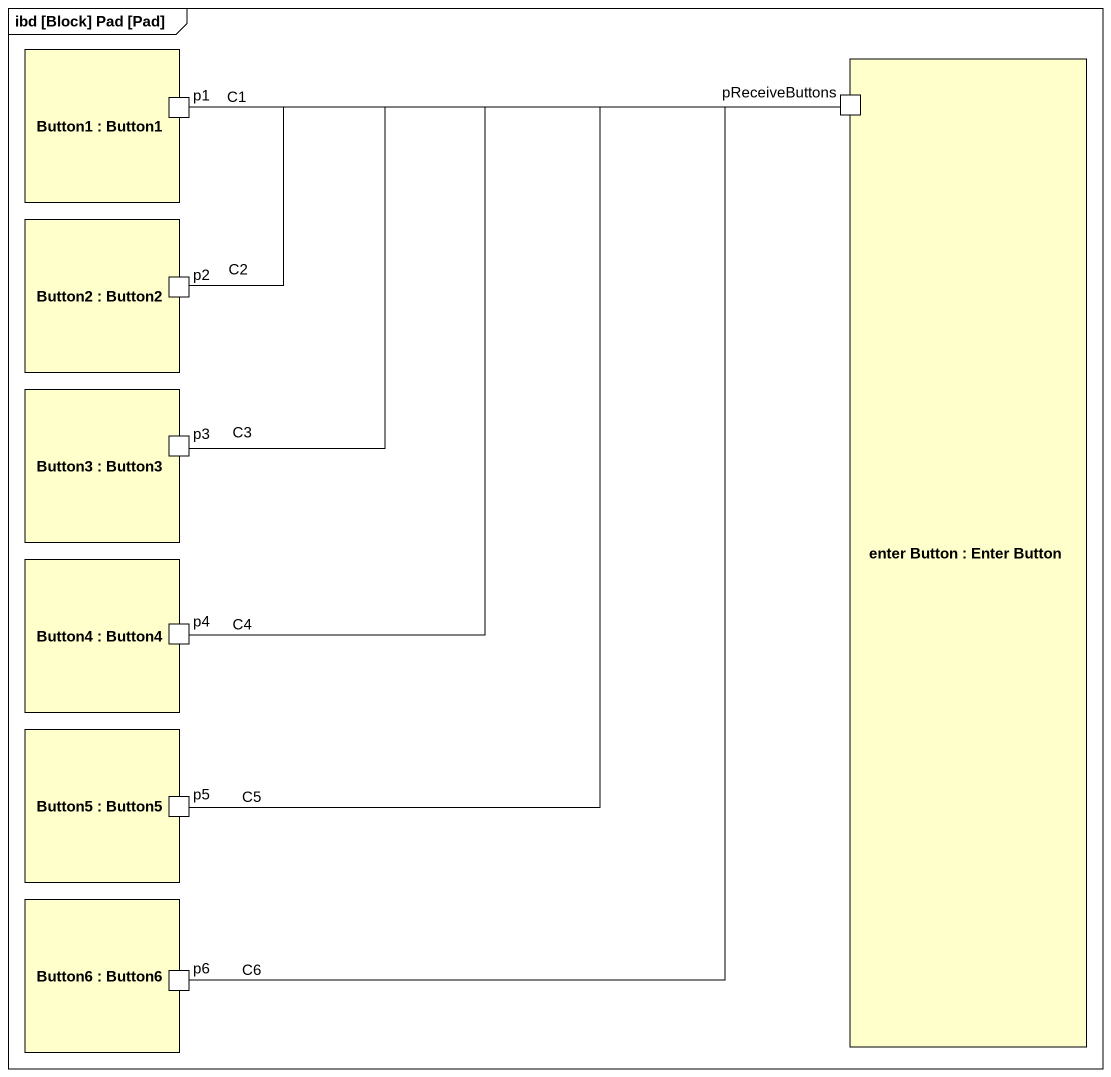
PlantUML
@startuml
mainframe ibd [Block] Pad [Pad]
rectangle "Button1 : Button1" as Button1 {
  port p1
}
rectangle "enter Button : Enter Button" as enter_Button {
  port pReceiveButtons
}
rectangle "Button2 : Button2" as Button2 {
  port p2
}
rectangle "Button3 : Button3" as Button3 {
  port p3
}
rectangle "Button4 : Button4" as Button4 {
  port p4
}
rectangle "Button5 : Button5" as Button5 {
  port p5
}
rectangle "Button6 : Button6" as Button6 {
  port p6
}
p1 -right- pReceiveButtons : C1
p2 -right- pReceiveButtons : C2
p3 -right- pReceiveButtons : C3
p4 -up- pReceiveButtons : C4
p5 -up- pReceiveButtons : C5
p6 -up- pReceiveButtons : C6
@enduml
